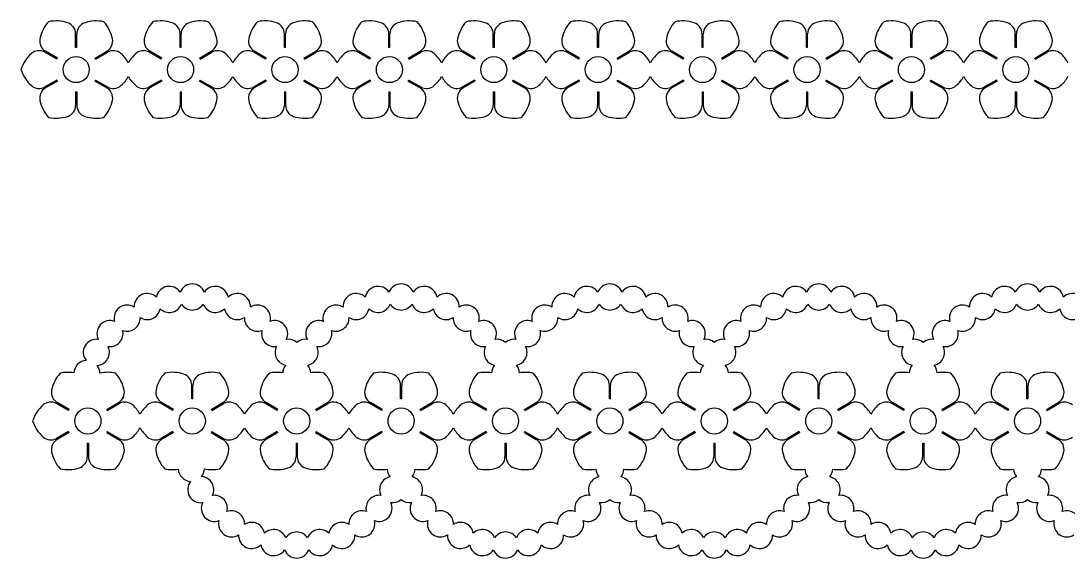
# Model space of a CAD drawing. Extents: x 437 to 1097, y -164 to 79.
# Drawn here: x 444 to 604.5, y -3.3 to 79.1 of the extents above; entities that cross this region are included whole.
import ezdxf

# ---------------------------------------------------------------- set-up
doc = ezdxf.new("R2010")
doc.units = 0
doc.layers.get('0').update_dxf_attribs({"linetype": 'CONTINUOUS'})

msp = doc.modelspace()

# ---------------------------------------------------------------- linework, layer by layer
for p, q in [((452.39684, 74.988707), (452.39684, 77.085518)), ((452.57504, 74.988707), (452.57504, 77.085518)), ((468.39684, 74.988707), (468.39684, 77.085518)), ((468.57504, 74.988707), (468.57504, 77.085518)), ((484.39684, 74.988707), (484.39684, 77.085518)), ((484.57504, 74.988707), (484.57504, 77.085518)), ((500.39684, 74.988707), (500.39684, 77.085518)), ((500.57504, 74.988707), (500.57504, 77.085518)), ((516.39684, 74.988707), (516.39684, 77.085518)), ((516.57504, 74.988707), (516.57504, 77.085518)), ((532.39684, 74.988707), (532.39684, 77.085518)), ((532.57504, 74.988707), (532.57504, 77.085518)), ((548.39684, 74.988707), (548.39684, 77.085518)), ((548.57504, 74.988707), (548.57504, 77.085518)), ((564.39684, 74.988707), (564.39684, 77.085518)), ((564.57504, 74.988707), (564.57504, 77.085518)), ((580.39684, 74.988707), (580.39684, 77.085518)), ((580.57504, 74.988707), (580.57504, 77.085518)), ((596.39684, 74.988707), (596.39684, 77.085518)), ((596.57504, 74.988707), (596.57504, 77.085518)), ((449.509289, 73.218695), (447.693397, 74.2671)), ((449.598389, 73.373021), (447.782497, 74.421426)), ((455.373491, 73.373021), (457.189383, 74.421426)), ((455.462591, 73.218695), (457.278483, 74.2671)), ((465.509289, 73.218695), (463.693397, 74.2671)), ((465.598389, 73.373021), (463.782497, 74.421426)), ((471.373491, 73.373021), (473.189383, 74.421426)), ((471.462591, 73.218695), (473.278483, 74.2671)), ((481.509289, 73.218695), (479.693397, 74.2671)), ((481.598389, 73.373021), (479.782497, 74.421426)), ((487.373491, 73.373021), (489.189383, 74.421426)), ((487.462591, 73.218695), (489.278483, 74.2671)), ((497.509289, 73.218695), (495.693397, 74.2671)), ((497.598389, 73.373021), (495.782497, 74.421426)), ((503.373491, 73.373021), (505.189383, 74.421426)), ((503.462591, 73.218695), (505.278483, 74.2671)), ((513.509289, 73.218695), (511.693397, 74.2671)), ((513.598389, 73.373021), (511.782497, 74.421426)), ((519.373491, 73.373021), (521.189383, 74.421426)), ((519.462591, 73.218695), (521.278483, 74.2671)), ((529.509289, 73.218695), (527.693397, 74.2671)), ((529.598389, 73.373021), (527.782497, 74.421426)), ((535.373491, 73.373021), (537.189383, 74.421426)), ((535.462591, 73.218695), (537.278483, 74.2671)), ((545.509289, 73.218695), (543.693397, 74.2671)), ((545.598389, 73.373021), (543.782497, 74.421426)), ((551.373491, 73.373021), (553.189383, 74.421426)), ((551.462591, 73.218695), (553.278483, 74.2671)), ((561.509289, 73.218695), (559.693397, 74.2671)), ((561.598389, 73.373021), (559.782497, 74.421426)), ((567.373491, 73.373021), (569.189383, 74.421426)), ((567.462591, 73.218695), (569.278483, 74.2671)), ((577.509289, 73.218695), (575.693397, 74.2671)), ((577.598389, 73.373021), (575.782497, 74.421426)), ((583.373491, 73.373021), (585.189383, 74.421426)), ((583.462591, 73.218695), (585.278483, 74.2671)), ((593.509289, 73.218695), (591.693397, 74.2671)), ((593.598389, 73.373021), (591.782497, 74.421426)), ((599.373491, 73.373021), (601.189383, 74.421426)), ((599.462591, 73.218695), (601.278483, 74.2671)), ((449.509289, 69.987322), (447.693397, 68.938916)), ((449.598389, 69.832996), (447.782497, 68.78459)), ((455.373491, 69.832996), (457.189383, 68.78459)), ((455.462591, 69.987322), (457.278483, 68.938916)), ((465.509289, 69.987322), (463.693397, 68.938916)), ((465.598389, 69.832996), (463.782497, 68.78459)), ((471.373491, 69.832996), (473.189383, 68.78459)), ((471.462591, 69.987322), (473.278483, 68.938916)), ((481.509289, 69.987322), (479.693397, 68.938916)), ((481.598389, 69.832996), (479.782497, 68.78459)), ((487.373491, 69.832996), (489.189383, 68.78459)), ((487.462591, 69.987322), (489.278483, 68.938916)), ((497.509289, 69.987322), (495.693397, 68.938916)), ((497.598389, 69.832996), (495.782497, 68.78459)), ((503.373491, 69.832996), (505.189383, 68.78459)), ((503.462591, 69.987322), (505.278483, 68.938916)), ((513.509289, 69.987322), (511.693397, 68.938916)), ((513.598389, 69.832996), (511.782497, 68.78459)), ((519.373491, 69.832996), (521.189383, 68.78459)), ((519.462591, 69.987322), (521.278483, 68.938916)), ((529.509289, 69.987322), (527.693397, 68.938916)), ((529.598389, 69.832996), (527.782497, 68.78459)), ((535.373491, 69.832996), (537.189383, 68.78459)), ((535.462591, 69.987322), (537.278483, 68.938916)), ((545.509289, 69.987322), (543.693397, 68.938916)), ((545.598389, 69.832996), (543.782497, 68.78459)), ((551.373491, 69.832996), (553.189383, 68.78459)), ((551.462591, 69.987322), (553.278483, 68.938916)), ((561.509289, 69.987322), (559.693397, 68.938916)), ((561.598389, 69.832996), (559.782497, 68.78459)), ((567.373491, 69.832996), (569.189383, 68.78459)), ((567.462591, 69.987322), (569.278483, 68.938916)), ((577.509289, 69.987322), (575.693397, 68.938916)), ((577.598389, 69.832996), (575.782497, 68.78459)), ((583.373491, 69.832996), (585.189383, 68.78459)), ((583.462591, 69.987322), (585.278483, 68.938916)), ((593.509289, 69.987322), (591.693397, 68.938916)), ((593.598389, 69.832996), (591.782497, 68.78459)), ((599.373491, 69.832996), (601.189383, 68.78459)), ((599.462591, 69.987322), (601.278483, 68.938916)), ((452.39684, 68.217309), (452.39684, 66.120498)), ((452.57504, 68.217309), (452.57504, 66.120498)), ((468.39684, 68.217309), (468.39684, 66.120498)), ((468.57504, 68.217309), (468.57504, 66.120498)), ((484.39684, 68.217309), (484.39684, 66.120498)), ((484.57504, 68.217309), (484.57504, 66.120498)), ((500.39684, 68.217309), (500.39684, 66.120498)), ((500.57504, 68.217309), (500.57504, 66.120498)), ((516.39684, 68.217309), (516.39684, 66.120498)), ((516.57504, 68.217309), (516.57504, 66.120498)), ((532.39684, 68.217309), (532.39684, 66.120498)), ((532.57504, 68.217309), (532.57504, 66.120498)), ((548.39684, 68.217309), (548.39684, 66.120498)), ((548.57504, 68.217309), (548.57504, 66.120498)), ((564.39684, 68.217309), (564.39684, 66.120498)), ((564.57504, 68.217309), (564.57504, 66.120498)), ((580.39684, 68.217309), (580.39684, 66.120498)), ((580.57504, 68.217309), (580.57504, 66.120498)), ((596.39684, 68.217309), (596.39684, 66.120498)), ((596.57504, 68.217309), (596.57504, 66.120498)), ((470.190422, 21.128905), (470.190422, 23.225716)), ((470.368622, 21.128905), (470.368622, 23.225716)), ((502.190422, 21.128905), (502.190422, 23.225716)), ((502.368622, 21.128905), (502.368622, 23.225716)), ((534.190422, 21.128905), (534.190422, 23.225716)), ((534.368622, 21.128905), (534.368622, 23.225716)), ((566.190422, 21.128905), (566.190422, 23.225716)), ((566.368622, 21.128905), (566.368622, 23.225716)), ((598.190422, 21.128905), (598.190422, 23.225716)), ((598.368622, 21.128905), (598.368622, 23.225716)), ((451.302871, 19.358893), (449.486979, 20.407299)), ((451.391971, 19.513219), (449.576079, 20.561624)), ((457.167074, 19.513219), (458.982965, 20.561624)), ((457.256174, 19.358893), (459.072065, 20.407299)), ((467.302871, 19.358893), (465.486979, 20.407299)), ((467.391971, 19.513219), (465.576079, 20.561624)), ((473.167074, 19.513219), (474.982965, 20.561624)), ((473.256174, 19.358893), (475.072065, 20.407299)), ((483.302871, 19.358893), (481.486979, 20.407299)), ((483.391971, 19.513219), (481.576079, 20.561624)), ((489.167074, 19.513219), (490.982965, 20.561624)), ((489.256174, 19.358893), (491.072065, 20.407299)), ((499.302871, 19.358893), (497.486979, 20.407299)), ((499.391971, 19.513219), (497.576079, 20.561624)), ((505.167074, 19.513219), (506.982965, 20.561624)), ((505.256174, 19.358893), (507.072065, 20.407299)), ((515.302871, 19.358893), (513.486979, 20.407299)), ((515.391971, 19.513219), (513.576079, 20.561624)), ((521.167074, 19.513219), (522.982965, 20.561624)), ((521.256174, 19.358893), (523.072065, 20.407299)), ((531.302871, 19.358893), (529.486979, 20.407299)), ((531.391971, 19.513219), (529.576079, 20.561624)), ((537.167074, 19.513219), (538.982965, 20.561624)), ((537.256174, 19.358893), (539.072065, 20.407299)), ((547.302871, 19.358893), (545.486979, 20.407299)), ((547.391971, 19.513219), (545.576079, 20.561624)), ((553.167074, 19.513219), (554.982965, 20.561624)), ((553.256174, 19.358893), (555.072065, 20.407299)), ((563.302871, 19.358893), (561.486979, 20.407299)), ((563.391971, 19.513219), (561.576079, 20.561624)), ((569.167074, 19.513219), (570.982965, 20.561624)), ((569.256174, 19.358893), (571.072065, 20.407299)), ((579.302871, 19.358893), (577.486979, 20.407299)), ((579.391971, 19.513219), (577.576079, 20.561624)), ((585.167074, 19.513219), (586.982965, 20.561624)), ((585.256174, 19.358893), (587.072065, 20.407299)), ((595.302871, 19.358893), (593.486979, 20.407299)), ((595.391971, 19.513219), (593.576079, 20.561624)), ((601.167074, 19.513219), (602.982965, 20.561624)), ((601.256174, 19.358893), (603.072065, 20.407299)), ((451.302871, 16.12752), (449.486979, 15.079114)), ((457.256174, 16.12752), (459.072065, 15.079114)), ((467.302871, 16.12752), (465.486979, 15.079114)), ((473.256174, 16.12752), (475.072065, 15.079114)), ((483.302871, 16.12752), (481.486979, 15.079114)), ((489.256174, 16.12752), (491.072065, 15.079114)), ((499.302871, 16.12752), (497.486979, 15.079114)), ((505.256174, 16.12752), (507.072065, 15.079114)), ((515.302871, 16.12752), (513.486979, 15.079114)), ((521.256174, 16.12752), (523.072065, 15.079114)), ((531.302871, 16.12752), (529.486979, 15.079114)), ((537.256174, 16.12752), (539.072065, 15.079114)), ((547.302871, 16.12752), (545.486979, 15.079114)), ((553.256174, 16.12752), (555.072065, 15.079114)), ((563.302871, 16.12752), (561.486979, 15.079114)), ((569.256174, 16.12752), (571.072065, 15.079114)), ((579.302871, 16.12752), (577.486979, 15.079114)), ((585.256174, 16.12752), (587.072065, 15.079114)), ((595.302871, 16.12752), (593.486979, 15.079114)), ((601.256174, 16.12752), (603.072065, 15.079114)), ((451.391971, 15.973194), (449.576079, 14.924788)), ((457.167074, 15.973194), (458.982965, 14.924788)), ((467.391971, 15.973194), (465.576079, 14.924788)), ((473.167074, 15.973194), (474.982965, 14.924788)), ((483.391971, 15.973194), (481.576079, 14.924788)), ((489.167074, 15.973194), (490.982965, 14.924788)), ((499.391971, 15.973194), (497.576079, 14.924788)), ((505.167074, 15.973194), (506.982965, 14.924788)), ((515.391971, 15.973194), (513.576079, 14.924788)), ((521.167074, 15.973194), (522.982965, 14.924788)), ((531.391971, 15.973194), (529.576079, 14.924788)), ((537.167074, 15.973194), (538.982965, 14.924788)), ((547.391971, 15.973194), (545.576079, 14.924788)), ((553.167074, 15.973194), (554.982965, 14.924788)), ((563.391971, 15.973194), (561.576079, 14.924788)), ((569.167074, 15.973194), (570.982965, 14.924788)), ((579.391971, 15.973194), (577.576079, 14.924788)), ((585.167074, 15.973194), (586.982965, 14.924788)), ((595.391971, 15.973194), (593.576079, 14.924788)), ((601.167074, 15.973194), (602.982965, 14.924788)), ((454.190422, 14.357507), (454.190422, 12.260696)), ((454.368622, 14.357507), (454.368622, 12.260696)), ((486.190422, 14.357507), (486.190422, 12.260696)), ((486.368622, 14.357507), (486.368622, 12.260696)), ((518.190422, 14.357507), (518.190422, 12.260696)), ((518.368622, 14.357507), (518.368622, 12.260696)), ((550.190422, 14.357507), (550.190422, 12.260696)), ((550.368622, 14.357507), (550.368622, 12.260696)), ((582.190422, 14.357507), (582.190422, 12.260696)), ((582.368622, 14.357507), (582.368622, 12.260696))]:
    msp.add_line(p, q)
for centre in [(452.48594, 71.603008), (468.48594, 71.603008), (484.48594, 71.603008), (500.48594, 71.603008), (516.48594, 71.603008), (532.48594, 71.603008), (548.48594, 71.603008), (564.48594, 71.603008), (580.48594, 71.603008), (596.48594, 71.603008), (454.279522, 17.743206), (470.279522, 17.743206), (486.279522, 17.743206), (502.279522, 17.743206), (518.279522, 17.743206), (534.279522, 17.743206), (550.279522, 17.743206), (566.279522, 17.743206), (582.279522, 17.743206), (598.279522, 17.743206)]:
    msp.add_circle(centre, 2)
for centre, radius, start, end in [((452.31889, 75.227875), 5.50111, 137.648015, 168.573289), ((449.430239, 73.560111), 5.50111, 71.426711, 102.351985), ((450.61484, 77.085518), 1.782, 0, 71.426711), ((454.35704, 77.085518), 1.782, 108.573289, 180), ((455.541641, 73.560111), 5.50111, 77.648015, 108.573289), ((452.65299, 75.227875), 5.50111, 11.426711, 42.351985), ((468.31889, 75.227875), 5.50111, 137.648015, 168.573289), ((465.430239, 73.560111), 5.50111, 71.426711, 102.351985), ((466.61484, 77.085518), 1.782, 360, 71.426711), ((470.35704, 77.085518), 1.782, 108.573289, 180), ((471.541641, 73.560111), 5.50111, 77.648015, 108.573289), ((468.65299, 75.227875), 5.50111, 11.426711, 42.351985), ((484.31889, 75.227875), 5.50111, 137.648015, 168.573289), ((481.430239, 73.560111), 5.50111, 71.426711, 102.351985), ((482.61484, 77.085518), 1.782, 0, 71.426711), ((486.35704, 77.085518), 1.782, 108.573289, 180), ((487.541641, 73.560111), 5.50111, 77.648015, 108.573289), ((484.65299, 75.227875), 5.50111, 11.426711, 42.351985), ((500.31889, 75.227875), 5.50111, 137.648015, 168.573289), ((497.430239, 73.560111), 5.50111, 71.426711, 102.351985), ((498.61484, 77.085518), 1.782, 360, 71.426711), ((502.35704, 77.085518), 1.782, 108.573289, 180), ((503.541641, 73.560111), 5.50111, 77.648015, 108.573289), ((500.65299, 75.227875), 5.50111, 11.426711, 42.351985), ((516.31889, 75.227875), 5.50111, 137.648015, 168.573289), ((513.430239, 73.560111), 5.50111, 71.426711, 102.351985), ((514.61484, 77.085518), 1.782, 0, 71.426711), ((518.35704, 77.085518), 1.782, 108.573289, 180), ((519.541641, 73.560111), 5.50111, 77.648015, 108.573289), ((516.65299, 75.227875), 5.50111, 11.426711, 42.351985), ((532.31889, 75.227875), 5.50111, 137.648015, 168.573289), ((529.430239, 73.560111), 5.50111, 71.426711, 102.351985), ((530.61484, 77.085518), 1.782, 360, 71.426711), ((534.35704, 77.085518), 1.782, 108.573289, 180), ((535.541641, 73.560111), 5.50111, 77.648015, 108.573289), ((532.65299, 75.227875), 5.50111, 11.426711, 42.351985), ((548.31889, 75.227875), 5.50111, 137.648015, 168.573289), ((545.430239, 73.560111), 5.50111, 71.426711, 102.351985), ((546.61484, 77.085518), 1.782, 0, 71.426711), ((550.35704, 77.085518), 1.782, 108.573289, 180), ((551.541641, 73.560111), 5.50111, 77.648015, 108.573289), ((548.65299, 75.227875), 5.50111, 11.426711, 42.351985), ((564.31889, 75.227875), 5.50111, 137.648015, 168.573289), ((561.430239, 73.560111), 5.50111, 71.426711, 102.351985), ((562.61484, 77.085518), 1.782, 360, 71.426711), ((566.35704, 77.085518), 1.782, 108.573289, 180), ((567.541641, 73.560111), 5.50111, 77.648015, 108.573289), ((564.65299, 75.227875), 5.50111, 11.426711, 42.351985), ((580.31889, 75.227875), 5.50111, 137.648015, 168.573289), ((577.430239, 73.560111), 5.50111, 71.426711, 102.351985), ((578.61484, 77.085518), 1.782, 0, 71.426711), ((582.35704, 77.085518), 1.782, 108.573289, 180), ((583.541641, 73.560111), 5.50111, 77.648015, 108.573289), ((580.65299, 75.227875), 5.50111, 11.426711, 42.351985), ((596.31889, 75.227875), 5.50111, 137.648015, 168.573289), ((593.430239, 73.560111), 5.50111, 71.426711, 102.351985), ((594.61484, 77.085518), 1.782, 360, 71.426711), ((598.35704, 77.085518), 1.782, 108.573289, 180), ((599.541641, 73.560111), 5.50111, 77.648015, 108.573289), ((596.65299, 75.227875), 5.50111, 11.426711, 42.351985), ((448.673497, 75.964683), 1.782, 168.573289, 240), ((456.298383, 75.964683), 1.782, 300, 11.426711), ((464.673497, 75.964683), 1.782, 168.573289, 240), ((472.298383, 75.964683), 1.782, 300, 11.426711), ((480.673497, 75.964683), 1.782, 168.573289, 240), ((488.298383, 75.964683), 1.782, 300, 11.426711), ((496.673497, 75.964683), 1.782, 168.573289, 240), ((504.298383, 75.964683), 1.782, 300, 11.426711), ((512.673497, 75.964683), 1.782, 168.573289, 240), ((520.298383, 75.964683), 1.782, 300, 11.426711), ((528.673497, 75.964683), 1.782, 168.573289, 240), ((536.298383, 75.964683), 1.782, 300, 11.426711), ((544.673497, 75.964683), 1.782, 168.573289, 240), ((552.298383, 75.964683), 1.782, 300, 11.426711), ((560.673497, 75.964683), 1.782, 168.573289, 240), ((568.298383, 75.964683), 1.782, 300, 11.426711), ((576.673497, 75.964683), 1.782, 168.573289, 240), ((584.298383, 75.964683), 1.782, 300, 11.426711), ((592.673497, 75.964683), 1.782, 168.573289, 240), ((600.298383, 75.964683), 1.782, 300, 11.426711), ((449.263189, 69.935245), 5.50111, 131.426711, 162.351985), ((446.802397, 72.723843), 1.782, 60, 131.426711), ((452.48594, 71.603008), 3.386871, 88.492519, 91.507481), ((458.169483, 72.723843), 1.782, 48.573289, 120), ((455.708691, 69.935245), 5.50111, 29.724979, 48.573289), ((465.263189, 69.935245), 5.50111, 131.426711, 150.275021), ((462.802397, 72.723843), 1.782, 60, 131.426711), ((468.48594, 71.603008), 3.386871, 88.492519, 91.507481), ((474.169483, 72.723843), 1.782, 48.573289, 120), ((471.708691, 69.935245), 5.50111, 29.724979, 48.573289), ((481.263189, 69.935245), 5.50111, 131.426711, 150.275021), ((478.802397, 72.723843), 1.782, 60, 131.426711), ((484.48594, 71.603008), 3.386871, 88.492519, 91.507481), ((490.169483, 72.723843), 1.782, 48.573289, 120), ((487.708691, 69.935245), 5.50111, 29.724979, 48.573289), ((497.263189, 69.935245), 5.50111, 131.426711, 150.275021), ((494.802397, 72.723843), 1.782, 60, 131.426711), ((500.48594, 71.603008), 3.386871, 88.492519, 91.507481), ((506.169483, 72.723843), 1.782, 48.573289, 120), ((503.708691, 69.935245), 5.50111, 29.724979, 48.573289), ((513.263189, 69.935245), 5.50111, 131.426711, 150.275021), ((510.802397, 72.723843), 1.782, 60, 131.426711), ((516.48594, 71.603008), 3.386871, 88.492519, 91.507481), ((522.169483, 72.723843), 1.782, 48.573289, 120), ((519.708691, 69.935245), 5.50111, 29.724979, 48.573289), ((529.263189, 69.935245), 5.50111, 131.426711, 150.275021), ((526.802397, 72.723843), 1.782, 60, 131.426711), ((532.48594, 71.603008), 3.386871, 88.492519, 91.507481), ((538.169483, 72.723843), 1.782, 48.573289, 120), ((535.708691, 69.935245), 5.50111, 29.724979, 48.573289), ((545.263189, 69.935245), 5.50111, 131.426711, 150.275021), ((542.802397, 72.723843), 1.782, 60, 131.426711), ((548.48594, 71.603008), 3.386871, 88.492519, 91.507481), ((554.169483, 72.723843), 1.782, 48.573289, 120), ((551.708691, 69.935245), 5.50111, 29.724979, 48.573289), ((561.263189, 69.935245), 5.50111, 131.426711, 150.275021), ((558.802397, 72.723843), 1.782, 60, 131.426711), ((564.48594, 71.603008), 3.386871, 88.492519, 91.507481), ((570.169483, 72.723843), 1.782, 48.573289, 120), ((567.708691, 69.935245), 5.50111, 29.724979, 48.573289), ((577.263189, 69.935245), 5.50111, 131.426711, 150.275021), ((574.802397, 72.723843), 1.782, 60, 131.426711), ((580.48594, 71.603008), 3.386871, 88.492519, 91.507481), ((586.169483, 72.723843), 1.782, 48.573289, 120), ((583.708691, 69.935245), 5.50111, 29.724979, 48.573289), ((593.263189, 69.935245), 5.50111, 131.426711, 150.275021), ((590.802397, 72.723843), 1.782, 60, 131.426711), ((596.48594, 71.603008), 3.386871, 88.492519, 91.507481), ((602.169483, 72.723843), 1.782, 48.573289, 120), ((599.708691, 69.935245), 5.50111, 29.724979, 48.573289), ((452.48594, 71.603008), 3.386871, 148.492519, 151.507481), ((452.48594, 71.603008), 3.386871, 28.492519, 31.507481), ((468.48594, 71.603008), 3.386871, 148.492519, 151.507481), ((468.48594, 71.603008), 3.386871, 28.492519, 31.507481), ((484.48594, 71.603008), 3.386871, 148.492519, 151.507481), ((484.48594, 71.603008), 3.386871, 28.492519, 31.507481), ((500.48594, 71.603008), 3.386871, 148.492519, 151.507481), ((500.48594, 71.603008), 3.386871, 28.492519, 31.507481), ((516.48594, 71.603008), 3.386871, 148.492519, 151.507481), ((516.48594, 71.603008), 3.386871, 28.492519, 31.507481), ((532.48594, 71.603008), 3.386871, 148.492519, 151.507481), ((532.48594, 71.603008), 3.386871, 28.492519, 31.507481), ((548.48594, 71.603008), 3.386871, 148.492519, 151.507481), ((548.48594, 71.603008), 3.386871, 28.492519, 31.507481), ((564.48594, 71.603008), 3.386871, 148.492519, 151.507481), ((564.48594, 71.603008), 3.386871, 28.492519, 31.507481), ((580.48594, 71.603008), 3.386871, 148.492519, 151.507481), ((580.48594, 71.603008), 3.386871, 28.492519, 31.507481), ((596.48594, 71.603008), 3.386871, 148.492519, 151.507481), ((596.48594, 71.603008), 3.386871, 28.492519, 31.507481), ((449.263189, 73.270772), 5.50111, 197.648015, 228.573289), ((446.802397, 70.482173), 1.782, 228.573289, 300), ((452.48594, 71.603008), 3.386871, 208.492519, 211.507481), ((452.48594, 71.603008), 3.386871, 328.492519, 331.507481), ((458.169483, 70.482173), 1.782, 240, 311.426711), ((455.708691, 73.270772), 5.50111, 311.426711, 330.275021), ((465.263189, 73.270772), 5.50111, 209.724979, 228.573289), ((462.802397, 70.482173), 1.782, 228.573289, 300), ((468.48594, 71.603008), 3.386871, 208.492519, 211.507481), ((468.48594, 71.603008), 3.386871, 328.492519, 331.507481), ((474.169483, 70.482173), 1.782, 240, 311.426711), ((471.708691, 73.270772), 5.50111, 311.426711, 330.275021), ((481.263189, 73.270772), 5.50111, 209.724979, 228.573289), ((478.802397, 70.482173), 1.782, 228.573289, 300), ((484.48594, 71.603008), 3.386871, 208.492519, 211.507481), ((484.48594, 71.603008), 3.386871, 328.492519, 331.507481), ((490.169483, 70.482173), 1.782, 240, 311.426711), ((487.708691, 73.270772), 5.50111, 311.426711, 330.275021), ((497.263189, 73.270772), 5.50111, 209.724979, 228.573289), ((494.802397, 70.482173), 1.782, 228.573289, 300), ((500.48594, 71.603008), 3.386871, 208.492519, 211.507481), ((500.48594, 71.603008), 3.386871, 328.492519, 331.507481), ((506.169483, 70.482173), 1.782, 240, 311.426711), ((503.708691, 73.270772), 5.50111, 311.426711, 330.275021), ((513.263189, 73.270772), 5.50111, 209.724979, 228.573289), ((510.802397, 70.482173), 1.782, 228.573289, 300), ((516.48594, 71.603008), 3.386871, 208.492519, 211.507481), ((516.48594, 71.603008), 3.386871, 328.492519, 331.507481), ((522.169483, 70.482173), 1.782, 240, 311.426711), ((519.708691, 73.270772), 5.50111, 311.426711, 330.275021), ((529.263189, 73.270772), 5.50111, 209.724979, 228.573289), ((526.802397, 70.482173), 1.782, 228.573289, 300), ((532.48594, 71.603008), 3.386871, 208.492519, 211.507481), ((532.48594, 71.603008), 3.386871, 328.492519, 331.507481), ((538.169483, 70.482173), 1.782, 240, 311.426711), ((535.708691, 73.270772), 5.50111, 311.426711, 330.275021), ((545.263189, 73.270772), 5.50111, 209.724979, 228.573289), ((542.802397, 70.482173), 1.782, 228.573289, 300), ((548.48594, 71.603008), 3.386871, 208.492519, 211.507481), ((548.48594, 71.603008), 3.386871, 328.492519, 331.507481), ((554.169483, 70.482173), 1.782, 240, 311.426711), ((551.708691, 73.270772), 5.50111, 311.426711, 330.275021), ((561.263189, 73.270772), 5.50111, 209.724979, 228.573289), ((558.802397, 70.482173), 1.782, 228.573289, 300), ((564.48594, 71.603008), 3.386871, 208.492519, 211.507481), ((564.48594, 71.603008), 3.386871, 328.492519, 331.507481), ((570.169483, 70.482173), 1.782, 240, 311.426711), ((567.708691, 73.270772), 5.50111, 311.426711, 330.275021), ((577.263189, 73.270772), 5.50111, 209.724979, 228.573289), ((574.802397, 70.482173), 1.782, 228.573289, 300), ((580.48594, 71.603008), 3.386871, 208.492519, 211.507481), ((580.48594, 71.603008), 3.386871, 328.492519, 331.507481), ((586.169483, 70.482173), 1.782, 240, 311.426711), ((583.708691, 73.270772), 5.50111, 311.426711, 330.275021), ((593.263189, 73.270772), 5.50111, 209.724979, 228.573289), ((590.802397, 70.482173), 1.782, 228.573289, 300), ((596.48594, 71.603008), 3.386871, 208.492519, 211.507481), ((596.48594, 71.603008), 3.386871, 328.492519, 331.507481), ((602.169483, 70.482173), 1.782, 240, 311.426711), ((599.708691, 73.270772), 5.50111, 311.426711, 330.275021), ((448.673497, 67.241333), 1.782, 120, 191.426711), ((452.48594, 71.603008), 3.386871, 268.492519, 271.507481), ((456.298383, 67.241333), 1.782, 348.573289, 60), ((464.673497, 67.241333), 1.782, 120, 191.426711), ((468.48594, 71.603008), 3.386871, 268.492519, 271.507481), ((472.298383, 67.241333), 1.782, 348.573289, 60), ((480.673497, 67.241333), 1.782, 120, 191.426711), ((484.48594, 71.603008), 3.386871, 268.492519, 271.507481), ((488.298383, 67.241333), 1.782, 348.573289, 60), ((496.673497, 67.241333), 1.782, 120, 191.426711), ((500.48594, 71.603008), 3.386871, 268.492519, 271.507481), ((504.298383, 67.241333), 1.782, 348.573289, 60), ((512.673497, 67.241333), 1.782, 120, 191.426711), ((516.48594, 71.603008), 3.386871, 268.492519, 271.507481), ((520.298383, 67.241333), 1.782, 348.573289, 60), ((528.673497, 67.241333), 1.782, 120, 191.426711), ((532.48594, 71.603008), 3.386871, 268.492519, 271.507481), ((536.298383, 67.241333), 1.782, 348.573289, 60), ((544.673497, 67.241333), 1.782, 120, 191.426711), ((548.48594, 71.603008), 3.386871, 268.492519, 271.507481), ((552.298383, 67.241333), 1.782, 348.573289, 60), ((560.673497, 67.241333), 1.782, 120, 191.426711), ((564.48594, 71.603008), 3.386871, 268.492519, 271.507481), ((568.298383, 67.241333), 1.782, 348.573289, 60), ((576.673497, 67.241333), 1.782, 120, 191.426711), ((580.48594, 71.603008), 3.386871, 268.492519, 271.507481), ((584.298383, 67.241333), 1.782, 348.573289, 60), ((592.673497, 67.241333), 1.782, 120, 191.426711), ((596.48594, 71.603008), 3.386871, 268.492519, 271.507481), ((600.298383, 67.241333), 1.782, 348.573289, 60), ((452.31889, 67.978142), 5.50111, 191.426711, 222.351985), ((450.61484, 66.120498), 1.782, 288.573289, 360), ((454.35704, 66.120498), 1.782, 180, 251.426711), ((452.65299, 67.978142), 5.50111, 317.648015, 348.573289), ((468.31889, 67.978142), 5.50111, 191.426711, 222.351985), ((466.61484, 66.120498), 1.782, 288.573289, 0), ((470.35704, 66.120498), 1.782, 180, 251.426711), ((468.65299, 67.978142), 5.50111, 317.648015, 348.573289), ((484.31889, 67.978142), 5.50111, 191.426711, 222.351985), ((482.61484, 66.120498), 1.782, 288.573289, 360), ((486.35704, 66.120498), 1.782, 180, 251.426711), ((484.65299, 67.978142), 5.50111, 317.648015, 348.573289), ((500.31889, 67.978142), 5.50111, 191.426711, 222.351985), ((498.61484, 66.120498), 1.782, 288.573289, 0), ((502.35704, 66.120498), 1.782, 180, 251.426711), ((500.65299, 67.978142), 5.50111, 317.648015, 348.573289), ((516.31889, 67.978142), 5.50111, 191.426711, 222.351985), ((514.61484, 66.120498), 1.782, 288.573289, 360), ((518.35704, 66.120498), 1.782, 180, 251.426711), ((516.65299, 67.978142), 5.50111, 317.648015, 348.573289), ((532.31889, 67.978142), 5.50111, 191.426711, 222.351985), ((530.61484, 66.120498), 1.782, 288.573289, 0), ((534.35704, 66.120498), 1.782, 180, 251.426711), ((532.65299, 67.978142), 5.50111, 317.648015, 348.573289), ((548.31889, 67.978142), 5.50111, 191.426711, 222.351985), ((546.61484, 66.120498), 1.782, 288.573289, 360), ((550.35704, 66.120498), 1.782, 180, 251.426711), ((548.65299, 67.978142), 5.50111, 317.648015, 348.573289), ((564.31889, 67.978142), 5.50111, 191.426711, 222.351985), ((562.61484, 66.120498), 1.782, 288.573289, 0), ((566.35704, 66.120498), 1.782, 180, 251.426711), ((564.65299, 67.978142), 5.50111, 317.648015, 348.573289), ((580.31889, 67.978142), 5.50111, 191.426711, 222.351985), ((578.61484, 66.120498), 1.782, 288.573289, 360), ((582.35704, 66.120498), 1.782, 180, 251.426711), ((580.65299, 67.978142), 5.50111, 317.648015, 348.573289), ((596.31889, 67.978142), 5.50111, 191.426711, 222.351985), ((594.61484, 66.120498), 1.782, 288.573289, 0), ((598.35704, 66.120498), 1.782, 180, 251.426711), ((596.65299, 67.978142), 5.50111, 317.648015, 348.573289), ((449.430239, 69.645906), 5.50111, 257.648015, 288.573289), ((455.541641, 69.645906), 5.50111, 251.426711, 282.351985), ((465.430239, 69.645906), 5.50111, 257.648015, 288.573289), ((471.541641, 69.645906), 5.50111, 251.426711, 282.351985), ((481.430239, 69.645906), 5.50111, 257.648015, 288.573289), ((487.541641, 69.645906), 5.50111, 251.426711, 282.351985), ((497.430239, 69.645906), 5.50111, 257.648015, 288.573289), ((503.541641, 69.645906), 5.50111, 251.426711, 282.351985), ((513.430239, 69.645906), 5.50111, 257.648015, 288.573289), ((519.541641, 69.645906), 5.50111, 251.426711, 282.351985), ((529.430239, 69.645906), 5.50111, 257.648015, 288.573289), ((535.541641, 69.645906), 5.50111, 251.426711, 282.351985), ((545.430239, 69.645906), 5.50111, 257.648015, 288.573289), ((551.541641, 69.645906), 5.50111, 251.426711, 282.351985), ((561.430239, 69.645906), 5.50111, 257.648015, 288.573289), ((567.541641, 69.645906), 5.50111, 251.426711, 282.351985), ((577.430239, 69.645906), 5.50111, 257.648015, 288.573289), ((583.541641, 69.645906), 5.50111, 251.426711, 282.351985), ((593.430239, 69.645906), 5.50111, 257.648015, 288.573289), ((599.541641, 69.645906), 5.50111, 251.426711, 282.351985), ((470.279522, 36.753131), 2, 21.450379, 158.549621), ((502.279522, 36.753131), 2, 21.450379, 158.549621), ((534.279522, 36.753131), 2, 21.450379, 158.549621), ((566.279522, 36.753131), 2, 21.450379, 158.549621), ((598.279522, 36.753131), 2, 21.450379, 158.549621), ((463.373416, 35.285193), 2, 45.450379, 182.549621), ((466.749326, 36.382092), 2, 33.450379, 170.549621), ((473.809719, 36.382092), 2, 9.450379, 146.549621), ((477.185628, 35.285193), 2, 357.450379, 134.549621), ((495.373416, 35.285193), 2, 45.450379, 182.549621), ((498.749326, 36.382092), 2, 33.450379, 170.549621), ((505.809719, 36.382092), 2, 9.450379, 146.549621), ((509.185628, 35.285193), 2, 357.450379, 134.549621), ((527.373416, 35.285193), 2, 45.450379, 182.549621), ((530.749326, 36.382092), 2, 33.450379, 170.549621), ((537.809719, 36.382092), 2, 9.450379, 146.549621), ((541.185628, 35.285193), 2, 357.450379, 134.549621), ((559.373416, 35.285193), 2, 45.450379, 182.549621), ((562.749326, 36.382092), 2, 33.450379, 170.549621), ((569.809719, 36.382092), 2, 9.450379, 146.549621), ((573.185628, 35.285193), 2, 357.450379, 134.549621), ((591.373416, 35.285193), 2, 45.450379, 182.549621), ((594.749326, 36.382092), 2, 33.450379, 170.549621), ((601.809719, 36.382092), 2, 9.450379, 146.549621), ((605.185628, 35.285193), 2, 357.450379, 134.549621), ((460.299336, 33.510372), 2, 57.450379, 194.549621), ((466.749326, 36.382092), 2, 225.450379, 338.549621), ((470.279522, 36.753131), 2, 213.450379, 326.549621), ((473.809719, 36.382092), 2, 201.450379, 314.549621), ((480.259708, 33.510372), 2, 345.450379, 122.549621), ((492.299336, 33.510372), 2, 57.450379, 194.549621), ((498.749326, 36.382092), 2, 225.450379, 338.549621), ((502.279522, 36.753131), 2, 213.450379, 326.549621), ((505.809719, 36.382092), 2, 201.450379, 314.549621), ((512.259708, 33.510372), 2, 345.450379, 122.549621), ((524.299336, 33.510372), 2, 57.450379, 194.549621), ((530.749326, 36.382092), 2, 225.450379, 338.549621), ((534.279522, 36.753131), 2, 213.450379, 326.549621), ((537.809719, 36.382092), 2, 201.450379, 314.549621), ((544.259708, 33.510372), 2, 345.450379, 122.549621), ((556.299336, 33.510372), 2, 57.450379, 194.549621), ((562.749326, 36.382092), 2, 225.450379, 338.549621), ((566.279522, 36.753131), 2, 213.450379, 326.549621), ((569.809719, 36.382092), 2, 201.450379, 314.549621), ((576.259708, 33.510372), 2, 345.450379, 122.549621), ((588.299336, 33.510372), 2, 57.450379, 194.549621), ((594.749326, 36.382092), 2, 225.450379, 338.549621), ((598.279522, 36.753131), 2, 213.450379, 326.549621), ((601.809719, 36.382092), 2, 201.450379, 314.549621), ((463.373416, 35.285193), 2, 237.450379, 350.549621), ((477.185628, 35.285193), 2, 189.450379, 302.549621), ((495.373416, 35.285193), 2, 237.450379, 350.549621), ((509.185628, 35.285193), 2, 189.450379, 302.549621), ((527.373416, 35.285193), 2, 237.450379, 350.549621), ((541.185628, 35.285193), 2, 189.450379, 302.549621), ((559.373416, 35.285193), 2, 237.450379, 350.549621), ((573.185628, 35.285193), 2, 189.450379, 302.549621), ((591.373416, 35.285193), 2, 237.450379, 350.549621), ((605.185628, 35.285193), 2, 189.450379, 302.549621), ((457.661439, 31.135198), 2, 69.450379, 206.549621), ((460.299336, 33.510372), 2, 249.450379, 2.549621), ((480.259708, 33.510372), 2, 177.450379, 290.549621), ((482.897606, 31.135198), 2, 333.450379, 110.549621), ((489.661439, 31.135198), 2, 69.450379, 206.549621), ((492.299336, 33.510372), 2, 249.450379, 2.549621), ((512.259708, 33.510372), 2, 177.450379, 290.549621), ((514.897606, 31.135198), 2, 333.450379, 110.549621), ((521.661439, 31.135198), 2, 69.450379, 206.549621), ((524.299336, 33.510372), 2, 249.450379, 2.549621), ((544.259708, 33.510372), 2, 177.450379, 290.549621), ((546.897606, 31.135198), 2, 333.450379, 110.549621), ((553.661439, 31.135198), 2, 69.450379, 206.549621), ((556.299336, 33.510372), 2, 249.450379, 2.549621), ((576.259708, 33.510372), 2, 177.450379, 290.549621), ((578.897606, 31.135198), 2, 333.450379, 110.549621), ((585.661439, 31.135198), 2, 69.450379, 206.549621), ((588.299336, 33.510372), 2, 249.450379, 2.549621), ((457.661439, 31.135198), 2, 261.450379, 14.549621), ((482.897606, 31.135198), 2, 165.450379, 278.549621), ((489.661439, 31.135198), 2, 261.450379, 14.549621), ((514.897606, 31.135198), 2, 165.450379, 278.549621), ((521.661439, 31.135198), 2, 261.450379, 14.549621), ((546.897606, 31.135198), 2, 165.450379, 278.549621), ((553.661439, 31.135198), 2, 261.450379, 14.549621), ((578.897606, 31.135198), 2, 165.450379, 278.549621), ((585.661439, 31.135198), 2, 261.450379, 14.549621), ((455.575012, 28.263478), 2, 81.450379, 218.549621), ((455.575012, 28.263478), 2, 273.450379, 26.549621), ((484.984033, 28.263478), 2, 153.450379, 258.790866), ((484.984033, 28.263478), 2, 49.628224, 98.549621), ((487.575012, 28.263478), 2, 81.450379, 130.371776), ((487.575012, 28.263478), 2, 281.209134, 26.549621), ((516.984033, 28.263478), 2, 153.450379, 258.790866), ((516.984033, 28.263478), 2, 49.628224, 98.549621), ((519.575012, 28.263478), 2, 81.450379, 130.371776), ((519.575012, 28.263478), 2, 281.209134, 26.549621), ((548.984033, 28.263478), 2, 153.450379, 258.790866), ((548.984033, 28.263478), 2, 49.628224, 98.549621), ((551.575012, 28.263478), 2, 81.450379, 130.371776), ((551.575012, 28.263478), 2, 281.209134, 26.549621), ((580.984033, 28.263478), 2, 153.450379, 258.790866), ((580.984033, 28.263478), 2, 49.628224, 98.549621), ((583.575012, 28.263478), 2, 81.450379, 130.371776), ((583.575012, 28.263478), 2, 281.209134, 26.549621), ((454.131242, 25.020719), 2, 93.450379, 176.99396), ((454.131242, 25.020719), 2, 1.352476, 38.549621), ((486.131242, 25.020719), 2, 140.174221, 176.99396), ((486.427802, 25.020719), 2, 3.00604, 39.825779), ((518.131242, 25.020719), 2, 140.174221, 176.99396), ((518.427802, 25.020719), 2, 3.00604, 39.825779), ((550.131242, 25.020719), 2, 140.174221, 176.99396), ((550.427802, 25.020719), 2, 3.00604, 39.825779), ((582.131242, 25.020719), 2, 140.174221, 176.99396), ((582.427802, 25.020719), 2, 3.00604, 39.825779), ((454.112472, 21.368073), 5.50111, 137.648015, 168.573289), ((451.223821, 19.700309), 5.50111, 80.476468, 102.351985), ((457.335224, 19.700309), 5.50111, 77.648015, 102.648121), ((454.446572, 21.368073), 5.50111, 11.426711, 42.351985), ((470.112472, 21.368073), 5.50111, 137.648015, 168.573289), ((467.223821, 19.700309), 5.50111, 71.426711, 102.351985), ((468.408422, 23.225716), 1.782, 360, 71.426711), ((472.150622, 23.225716), 1.782, 108.573289, 180), ((473.335224, 19.700309), 5.50111, 77.648015, 108.573289), ((470.446572, 21.368073), 5.50111, 11.426711, 42.351985), ((486.112472, 21.368073), 5.50111, 137.648015, 168.573289), ((483.223821, 19.700309), 5.50111, 80.476468, 102.351985), ((489.335224, 19.700309), 5.50111, 77.648015, 99.523532), ((486.446572, 21.368073), 5.50111, 11.426711, 42.351985), ((502.112472, 21.368073), 5.50111, 137.648015, 168.573289), ((499.223821, 19.700309), 5.50111, 71.426711, 102.351985), ((500.408422, 23.225716), 1.782, 360, 71.426711), ((504.150622, 23.225716), 1.782, 108.573289, 180), ((505.335224, 19.700309), 5.50111, 77.648015, 108.573289), ((502.446572, 21.368073), 5.50111, 11.426711, 42.351985), ((518.112472, 21.368073), 5.50111, 137.648015, 168.573289), ((515.223821, 19.700309), 5.50111, 80.476468, 102.351985), ((521.335224, 19.700309), 5.50111, 77.648015, 99.523532), ((518.446572, 21.368073), 5.50111, 11.426711, 42.351985), ((534.112472, 21.368073), 5.50111, 137.648015, 168.573289), ((531.223821, 19.700309), 5.50111, 71.426711, 102.351985), ((532.408422, 23.225716), 1.782, 360, 71.426711), ((536.150622, 23.225716), 1.782, 108.573289, 180), ((537.335224, 19.700309), 5.50111, 77.648015, 108.573289), ((534.446572, 21.368073), 5.50111, 11.426711, 42.351985), ((550.112472, 21.368073), 5.50111, 137.648015, 168.573289), ((547.223821, 19.700309), 5.50111, 80.476468, 102.351985), ((553.335224, 19.700309), 5.50111, 77.648015, 99.523532), ((550.446572, 21.368073), 5.50111, 11.426711, 42.351985), ((566.112472, 21.368073), 5.50111, 137.648015, 168.573289), ((563.223821, 19.700309), 5.50111, 71.426711, 102.351985), ((564.408422, 23.225716), 1.782, 360, 71.426711), ((568.150622, 23.225716), 1.782, 108.573289, 180), ((569.335224, 19.700309), 5.50111, 77.648015, 108.573289), ((566.446572, 21.368073), 5.50111, 11.426711, 42.351985), ((582.112472, 21.368073), 5.50111, 137.648015, 168.573289), ((579.223821, 19.700309), 5.50111, 80.476468, 102.351985), ((585.335224, 19.700309), 5.50111, 77.648015, 99.523532), ((582.446572, 21.368073), 5.50111, 11.426711, 42.351985), ((598.112472, 21.368073), 5.50111, 137.648015, 168.573289), ((595.223821, 19.700309), 5.50111, 71.426711, 102.351985), ((596.408422, 23.225716), 1.782, 360, 71.426711), ((600.150622, 23.225716), 1.782, 108.573289, 180), ((601.335224, 19.700309), 5.50111, 77.648015, 108.573289), ((598.446572, 21.368073), 5.50111, 11.426711, 42.351985), ((450.467079, 22.104882), 1.782, 168.573289, 240), ((458.091965, 22.104882), 1.782, 300, 11.426711), ((466.467079, 22.104882), 1.782, 168.573289, 240), ((470.279522, 17.743206), 3.386871, 88.492519, 91.507481), ((474.091965, 22.104882), 1.782, 300, 11.426711), ((482.467079, 22.104882), 1.782, 168.573289, 240), ((490.091965, 22.104882), 1.782, 300, 11.426711), ((498.467079, 22.104882), 1.782, 168.573289, 240), ((502.279522, 17.743206), 3.386871, 88.492519, 91.507481), ((506.091965, 22.104882), 1.782, 300, 11.426711), ((514.467079, 22.104882), 1.782, 168.573289, 240), ((522.091965, 22.104882), 1.782, 300, 11.426711), ((530.467079, 22.104882), 1.782, 168.573289, 240), ((534.279522, 17.743206), 3.386871, 88.492519, 91.507481), ((538.091965, 22.104882), 1.782, 300, 11.426711), ((546.467079, 22.104882), 1.782, 168.573289, 240), ((554.091965, 22.104882), 1.782, 300, 11.426711), ((562.467079, 22.104882), 1.782, 168.573289, 240), ((566.279522, 17.743206), 3.386871, 88.492519, 91.507481), ((570.091965, 22.104882), 1.782, 300, 11.426711), ((578.467079, 22.104882), 1.782, 168.573289, 240), ((586.091965, 22.104882), 1.782, 300, 11.426711), ((594.467079, 22.104882), 1.782, 168.573289, 240), ((598.279522, 17.743206), 3.386871, 88.492519, 91.507481), ((602.091965, 22.104882), 1.782, 300, 11.426711), ((451.056771, 16.075443), 5.50111, 131.426711, 162.351985), ((448.595979, 18.864041), 1.782, 60, 131.426711), ((454.279522, 17.743206), 3.386871, 148.492519, 151.507481), ((454.279522, 17.743206), 3.386871, 28.492519, 31.507481), ((459.963065, 18.864041), 1.782, 48.573289, 120), ((457.502274, 16.075443), 5.50111, 29.724979, 48.573289), ((467.056771, 16.075443), 5.50111, 131.426711, 150.275021), ((464.595979, 18.864041), 1.782, 60, 131.426711), ((470.279522, 17.743206), 3.386871, 148.492519, 151.507481), ((470.279522, 17.743206), 3.386871, 28.492519, 31.507481), ((475.963065, 18.864041), 1.782, 48.573289, 120), ((473.502274, 16.075443), 5.50111, 29.724979, 48.573289), ((483.056771, 16.075443), 5.50111, 131.426711, 150.275021), ((480.595979, 18.864041), 1.782, 60, 131.426711), ((486.279522, 17.743206), 3.386871, 148.492519, 151.507481), ((486.279522, 17.743206), 3.386871, 28.492519, 31.507481), ((491.963065, 18.864041), 1.782, 48.573289, 120), ((489.502274, 16.075443), 5.50111, 29.724979, 48.573289), ((499.056771, 16.075443), 5.50111, 131.426711, 150.275021), ((496.595979, 18.864041), 1.782, 60, 131.426711), ((502.279522, 17.743206), 3.386871, 148.492519, 151.507481), ((502.279522, 17.743206), 3.386871, 28.492519, 31.507481), ((507.963065, 18.864041), 1.782, 48.573289, 120), ((505.502274, 16.075443), 5.50111, 29.724979, 48.573289), ((515.056771, 16.075443), 5.50111, 131.426711, 150.275021), ((512.595979, 18.864041), 1.782, 60, 131.426711), ((518.279522, 17.743206), 3.386871, 148.492519, 151.507481), ((518.279522, 17.743206), 3.386871, 28.492519, 31.507481), ((523.963065, 18.864041), 1.782, 48.573289, 120), ((521.502274, 16.075443), 5.50111, 29.724979, 48.573289), ((531.056771, 16.075443), 5.50111, 131.426711, 150.275021), ((528.595979, 18.864041), 1.782, 60, 131.426711), ((534.279522, 17.743206), 3.386871, 148.492519, 151.507481), ((534.279522, 17.743206), 3.386871, 28.492519, 31.507481), ((539.963065, 18.864041), 1.782, 48.573289, 120), ((537.502274, 16.075443), 5.50111, 29.724979, 48.573289), ((547.056771, 16.075443), 5.50111, 131.426711, 150.275021), ((544.595979, 18.864041), 1.782, 60, 131.426711), ((550.279522, 17.743206), 3.386871, 148.492519, 151.507481), ((550.279522, 17.743206), 3.386871, 28.492519, 31.507481), ((555.963065, 18.864041), 1.782, 48.573289, 120), ((553.502274, 16.075443), 5.50111, 29.724979, 48.573289), ((563.056771, 16.075443), 5.50111, 131.426711, 150.275021), ((560.595979, 18.864041), 1.782, 60, 131.426711), ((566.279522, 17.743206), 3.386871, 148.492519, 151.507481), ((566.279522, 17.743206), 3.386871, 28.492519, 31.507481), ((571.963065, 18.864041), 1.782, 48.573289, 120), ((569.502274, 16.075443), 5.50111, 29.724979, 48.573289), ((579.056771, 16.075443), 5.50111, 131.426711, 150.275021), ((576.595979, 18.864041), 1.782, 60, 131.426711), ((582.279522, 17.743206), 3.386871, 148.492519, 151.507481), ((582.279522, 17.743206), 3.386871, 28.492519, 31.507481), ((587.963065, 18.864041), 1.782, 48.573289, 120), ((585.502274, 16.075443), 5.50111, 29.724979, 48.573289), ((595.056771, 16.075443), 5.50111, 131.426711, 150.275021), ((592.595979, 18.864041), 1.782, 60, 131.426711), ((598.279522, 17.743206), 3.386871, 148.492519, 151.507481), ((598.279522, 17.743206), 3.386871, 28.492519, 31.507481), ((603.963065, 18.864041), 1.782, 48.573289, 120), ((451.056771, 19.41097), 5.50111, 197.648015, 228.573289), ((454.279522, 17.743206), 3.386871, 208.492519, 211.507481), ((454.279522, 17.743206), 3.386871, 328.492519, 331.507481), ((457.502274, 19.41097), 5.50111, 311.426711, 330.275021), ((467.056771, 19.41097), 5.50111, 209.724979, 228.573289), ((470.279522, 17.743206), 3.386871, 208.492519, 211.507481), ((470.279522, 17.743206), 3.386871, 328.492519, 331.507481), ((473.502274, 19.41097), 5.50111, 311.426711, 330.275021), ((483.056771, 19.41097), 5.50111, 209.724979, 228.573289), ((486.279522, 17.743206), 3.386871, 208.492519, 211.507481), ((486.279522, 17.743206), 3.386871, 328.492519, 331.507481), ((489.502274, 19.41097), 5.50111, 311.426711, 330.275021), ((499.056771, 19.41097), 5.50111, 209.724979, 228.573289), ((502.279522, 17.743206), 3.386871, 208.492519, 211.507481), ((502.279522, 17.743206), 3.386871, 328.492519, 331.507481), ((505.502274, 19.41097), 5.50111, 311.426711, 330.275021), ((515.056771, 19.41097), 5.50111, 209.724979, 228.573289), ((518.279522, 17.743206), 3.386871, 208.492519, 211.507481), ((518.279522, 17.743206), 3.386871, 328.492519, 331.507481), ((521.502274, 19.41097), 5.50111, 311.426711, 330.275021), ((531.056771, 19.41097), 5.50111, 209.724979, 228.573289), ((534.279522, 17.743206), 3.386871, 208.492519, 211.507481), ((534.279522, 17.743206), 3.386871, 328.492519, 331.507481), ((537.502274, 19.41097), 5.50111, 311.426711, 330.275021), ((547.056771, 19.41097), 5.50111, 209.724979, 228.573289), ((550.279522, 17.743206), 3.386871, 208.492519, 211.507481), ((550.279522, 17.743206), 3.386871, 328.492519, 331.507481), ((553.502274, 19.41097), 5.50111, 311.426711, 330.275021), ((563.056771, 19.41097), 5.50111, 209.724979, 228.573289), ((566.279522, 17.743206), 3.386871, 208.492519, 211.507481), ((566.279522, 17.743206), 3.386871, 328.492519, 331.507481), ((569.502274, 19.41097), 5.50111, 311.426711, 330.275021), ((579.056771, 19.41097), 5.50111, 209.724979, 228.573289), ((582.279522, 17.743206), 3.386871, 208.492519, 211.507481), ((582.279522, 17.743206), 3.386871, 328.492519, 331.507481), ((585.502274, 19.41097), 5.50111, 311.426711, 330.275021), ((595.056771, 19.41097), 5.50111, 209.724979, 228.573289), ((598.279522, 17.743206), 3.386871, 208.492519, 211.507481), ((598.279522, 17.743206), 3.386871, 328.492519, 331.507481), ((448.595979, 16.622371), 1.782, 228.573289, 300), ((450.467079, 13.381531), 1.782, 120, 191.426711), ((458.091965, 13.381531), 1.782, 348.573289, 60), ((459.963065, 16.622371), 1.782, 240, 311.426711), ((464.595979, 16.622371), 1.782, 228.573289, 300), ((466.467079, 13.381531), 1.782, 120, 191.426711), ((474.091965, 13.381531), 1.782, 348.573289, 60), ((475.963065, 16.622371), 1.782, 240, 311.426711), ((480.595979, 16.622371), 1.782, 228.573289, 300), ((482.467079, 13.381531), 1.782, 120, 191.426711), ((490.091965, 13.381531), 1.782, 348.573289, 60), ((491.963065, 16.622371), 1.782, 240, 311.426711), ((496.595979, 16.622371), 1.782, 228.573289, 300), ((498.467079, 13.381531), 1.782, 120, 191.426711), ((506.091965, 13.381531), 1.782, 348.573289, 60), ((507.963065, 16.622371), 1.782, 240, 311.426711), ((512.595979, 16.622371), 1.782, 228.573289, 300), ((514.467079, 13.381531), 1.782, 120, 191.426711), ((522.091965, 13.381531), 1.782, 348.573289, 60), ((523.963065, 16.622371), 1.782, 240, 311.426711), ((528.595979, 16.622371), 1.782, 228.573289, 300), ((530.467079, 13.381531), 1.782, 120, 191.426711), ((538.091965, 13.381531), 1.782, 348.573289, 60), ((539.963065, 16.622371), 1.782, 240, 311.426711), ((544.595979, 16.622371), 1.782, 228.573289, 300), ((546.467079, 13.381531), 1.782, 120, 191.426711), ((554.091965, 13.381531), 1.782, 348.573289, 60), ((555.963065, 16.622371), 1.782, 240, 311.426711), ((560.595979, 16.622371), 1.782, 228.573289, 300), ((562.467079, 13.381531), 1.782, 120, 191.426711), ((570.091965, 13.381531), 1.782, 348.573289, 60), ((571.963065, 16.622371), 1.782, 240, 311.426711), ((576.595979, 16.622371), 1.782, 228.573289, 300), ((578.467079, 13.381531), 1.782, 120, 191.426711), ((586.091965, 13.381531), 1.782, 348.573289, 60), ((587.963065, 16.622371), 1.782, 240, 311.426711), ((592.595979, 16.622371), 1.782, 228.573289, 300), ((594.467079, 13.381531), 1.782, 120, 191.426711), ((602.091965, 13.381531), 1.782, 348.573289, 60), ((603.963065, 16.622371), 1.782, 240, 311.426711), ((454.112472, 14.11834), 5.50111, 191.426711, 222.351985), ((454.279522, 17.743206), 3.386871, 268.492519, 271.507481), ((454.446572, 14.11834), 5.50111, 317.648015, 348.573289), ((470.112472, 14.11834), 5.50111, 191.426711, 222.351985), ((470.446572, 14.11834), 5.50111, 317.648015, 348.573289), ((486.112472, 14.11834), 5.50111, 191.426711, 222.351985), ((486.279522, 17.743206), 3.386871, 268.492519, 271.507481), ((486.446572, 14.11834), 5.50111, 317.648015, 348.573289), ((502.112472, 14.11834), 5.50111, 191.426711, 222.351985), ((502.446572, 14.11834), 5.50111, 317.648015, 348.573289), ((518.112472, 14.11834), 5.50111, 191.426711, 222.351985), ((518.279522, 17.743206), 3.386871, 268.492519, 271.507481), ((518.446572, 14.11834), 5.50111, 317.648015, 348.573289), ((534.112472, 14.11834), 5.50111, 191.426711, 222.351985), ((534.446572, 14.11834), 5.50111, 317.648015, 348.573289), ((550.112472, 14.11834), 5.50111, 191.426711, 222.351985), ((550.279522, 17.743206), 3.386871, 268.492519, 271.507481), ((550.446572, 14.11834), 5.50111, 317.648015, 348.573289), ((566.112472, 14.11834), 5.50111, 191.426711, 222.351985), ((566.446572, 14.11834), 5.50111, 317.648015, 348.573289), ((582.112472, 14.11834), 5.50111, 191.426711, 222.351985), ((582.279522, 17.743206), 3.386871, 268.492519, 271.507481), ((582.446572, 14.11834), 5.50111, 317.648015, 348.573289), ((598.112472, 14.11834), 5.50111, 191.426711, 222.351985), ((598.446572, 14.11834), 5.50111, 317.648015, 348.573289), ((452.408422, 12.260696), 1.782, 288.573289, 360), ((456.150622, 12.260696), 1.782, 180, 251.426711), ((484.408422, 12.260696), 1.782, 288.573289, 360), ((488.150622, 12.260696), 1.782, 180, 251.426711), ((516.408422, 12.260696), 1.782, 288.573289, 360), ((520.150622, 12.260696), 1.782, 180, 251.426711), ((548.408422, 12.260696), 1.782, 288.573289, 360), ((552.150622, 12.260696), 1.782, 180, 251.426711), ((580.408422, 12.260696), 1.782, 288.573289, 360), ((584.150622, 12.260696), 1.782, 180, 251.426711), ((451.223821, 15.786104), 5.50111, 257.648015, 288.573289), ((457.335224, 15.786104), 5.50111, 251.426711, 282.351985), ((467.223821, 15.786104), 5.50111, 257.648015, 279.523532), ((470.131242, 10.465694), 2, 183.00604, 266.549621), ((470.131242, 10.465694), 2, 321.450379, 358.647524), ((473.335224, 15.786104), 5.50111, 257.351879, 282.351985), ((483.223821, 15.786104), 5.50111, 257.648015, 288.573289), ((489.335224, 15.786104), 5.50111, 251.426711, 282.351985), ((499.223821, 15.786104), 5.50111, 257.648015, 279.523532), ((502.131242, 10.465694), 2, 183.00604, 219.825779), ((502.427802, 10.465694), 2, 320.174221, 356.99396), ((505.335224, 15.786104), 5.50111, 260.476468, 282.351985), ((515.223821, 15.786104), 5.50111, 257.648015, 288.573289), ((521.335224, 15.786104), 5.50111, 251.426711, 282.351985), ((531.223821, 15.786104), 5.50111, 257.648015, 279.523532), ((534.131242, 10.465694), 2, 183.00604, 219.825779), ((534.427802, 10.465694), 2, 320.174221, 356.99396), ((537.335224, 15.786104), 5.50111, 260.476468, 282.351985), ((547.223821, 15.786104), 5.50111, 257.648015, 288.573289), ((553.335224, 15.786104), 5.50111, 251.426711, 282.351985), ((563.223821, 15.786104), 5.50111, 257.648015, 279.523532), ((566.131242, 10.465694), 2, 183.00604, 219.825779), ((566.427802, 10.465694), 2, 320.174221, 356.99396), ((569.335224, 15.786104), 5.50111, 260.476468, 282.351985), ((579.223821, 15.786104), 5.50111, 257.648015, 288.573289), ((585.335224, 15.786104), 5.50111, 251.426711, 282.351985), ((595.223821, 15.786104), 5.50111, 257.648015, 279.523532), ((598.131242, 10.465694), 2, 183.00604, 219.825779), ((598.427802, 10.465694), 2, 320.174221, 356.99396), ((601.335224, 15.786104), 5.50111, 260.476468, 282.351985), ((471.575012, 7.222935), 2, 141.450379, 278.549621), ((471.575012, 7.222935), 2, 333.450379, 86.549621), ((500.984033, 7.222935), 2, 101.209134, 206.549621), ((503.575012, 7.222935), 2, 333.450379, 78.790866), ((532.984033, 7.222935), 2, 101.209134, 206.549621), ((535.575012, 7.222935), 2, 333.450379, 78.790866), ((564.984033, 7.222935), 2, 101.209134, 206.549621), ((567.575012, 7.222935), 2, 333.450379, 78.790866), ((596.984033, 7.222935), 2, 101.209134, 206.549621), ((599.575012, 7.222935), 2, 333.450379, 78.790866), ((473.661439, 4.351215), 2, 153.450379, 290.549621), ((473.661439, 4.351215), 2, 345.450379, 98.549621), ((498.897606, 4.351215), 2, 81.450379, 194.549621), ((498.897606, 4.351215), 2, 249.450379, 26.549621), ((500.984033, 7.222935), 2, 261.450379, 310.371776), ((503.575012, 7.222935), 2, 229.628224, 278.549621), ((505.661439, 4.351215), 2, 153.450379, 290.549621), ((505.661439, 4.351215), 2, 345.450379, 98.549621), ((530.897606, 4.351215), 2, 81.450379, 194.549621), ((530.897606, 4.351215), 2, 249.450379, 26.549621), ((532.984033, 7.222935), 2, 261.450379, 310.371776), ((535.575012, 7.222935), 2, 229.628224, 278.549621), ((537.661439, 4.351215), 2, 153.450379, 290.549621), ((537.661439, 4.351215), 2, 345.450379, 98.549621), ((562.897606, 4.351215), 2, 81.450379, 194.549621), ((562.897606, 4.351215), 2, 249.450379, 26.549621), ((564.984033, 7.222935), 2, 261.450379, 310.371776), ((567.575012, 7.222935), 2, 229.628224, 278.549621), ((569.661439, 4.351215), 2, 153.450379, 290.549621), ((569.661439, 4.351215), 2, 345.450379, 98.549621), ((594.897606, 4.351215), 2, 81.450379, 194.549621), ((594.897606, 4.351215), 2, 249.450379, 26.549621), ((596.984033, 7.222935), 2, 261.450379, 310.371776), ((599.575012, 7.222935), 2, 229.628224, 278.549621), ((601.661439, 4.351215), 2, 153.450379, 290.549621), ((601.661439, 4.351215), 2, 345.450379, 98.549621), ((476.299336, 1.976041), 2, 357.450379, 110.549621), ((496.259708, 1.976041), 2, 69.450379, 182.549621), ((508.299336, 1.976041), 2, 357.450379, 110.549621), ((528.259708, 1.976041), 2, 69.450379, 182.549621), ((540.299336, 1.976041), 2, 357.450379, 110.549621), ((560.259708, 1.976041), 2, 69.450379, 182.549621), ((572.299336, 1.976041), 2, 357.450379, 110.549621), ((592.259708, 1.976041), 2, 69.450379, 182.549621), ((604.299336, 1.976041), 2, 357.450379, 110.549621), ((476.299336, 1.976041), 2, 165.450379, 302.549621), ((479.373416, 0.20122), 2, 9.450379, 122.549621), ((493.185628, 0.20122), 2, 57.450379, 170.549621), ((496.259708, 1.976041), 2, 237.450379, 14.549621), ((508.299336, 1.976041), 2, 165.450379, 302.549621), ((511.373416, 0.20122), 2, 9.450379, 122.549621), ((525.185628, 0.20122), 2, 57.450379, 170.549621), ((528.259708, 1.976041), 2, 237.450379, 14.549621), ((540.299336, 1.976041), 2, 165.450379, 302.549621), ((543.373416, 0.20122), 2, 9.450379, 122.549621), ((557.185628, 0.20122), 2, 57.450379, 170.549621), ((560.259708, 1.976041), 2, 237.450379, 14.549621), ((572.299336, 1.976041), 2, 165.450379, 302.549621), ((575.373416, 0.20122), 2, 9.450379, 122.549621), ((589.185628, 0.20122), 2, 57.450379, 170.549621), ((592.259708, 1.976041), 2, 237.450379, 14.549621), ((604.299336, 1.976041), 2, 165.450379, 302.549621), ((479.373416, 0.20122), 2, 177.450379, 314.549621), ((482.749326, -0.89568), 2, 21.450379, 134.549621), ((486.279522, -1.266718), 2, 33.450379, 146.549621), ((489.809719, -0.89568), 2, 45.450379, 158.549621), ((493.185628, 0.20122), 2, 225.450379, 2.549621), ((511.373416, 0.20122), 2, 177.450379, 314.549621), ((514.749326, -0.89568), 2, 21.450379, 134.549621), ((518.279522, -1.266718), 2, 33.450379, 146.549621), ((521.809719, -0.89568), 2, 45.450379, 158.549621), ((525.185628, 0.20122), 2, 225.450379, 2.549621), ((543.373416, 0.20122), 2, 177.450379, 314.549621), ((546.749326, -0.89568), 2, 21.450379, 134.549621), ((550.279522, -1.266718), 2, 33.450379, 146.549621), ((553.809719, -0.89568), 2, 45.450379, 158.549621), ((557.185628, 0.20122), 2, 225.450379, 2.549621), ((575.373416, 0.20122), 2, 177.450379, 314.549621), ((578.749326, -0.89568), 2, 21.450379, 134.549621), ((582.279522, -1.266718), 2, 33.450379, 146.549621), ((585.809719, -0.89568), 2, 45.450379, 158.549621), ((589.185628, 0.20122), 2, 225.450379, 2.549621), ((482.749326, -0.89568), 2, 189.450379, 326.549621), ((489.809719, -0.89568), 2, 213.450379, 350.549621), ((514.749326, -0.89568), 2, 189.450379, 326.549621), ((521.809719, -0.89568), 2, 213.450379, 350.549621), ((546.749326, -0.89568), 2, 189.450379, 326.549621), ((553.809719, -0.89568), 2, 213.450379, 350.549621), ((578.749326, -0.89568), 2, 189.450379, 326.549621), ((585.809719, -0.89568), 2, 213.450379, 350.549621), ((486.279522, -1.266718), 2, 201.450379, 338.549621), ((518.279522, -1.266718), 2, 201.450379, 338.549621), ((550.279522, -1.266718), 2, 201.450379, 338.549621), ((582.279522, -1.266718), 2, 201.450379, 338.549621)]:
    msp.add_arc(centre, radius, start, end)

doc.saveas('drawing.dxf')
